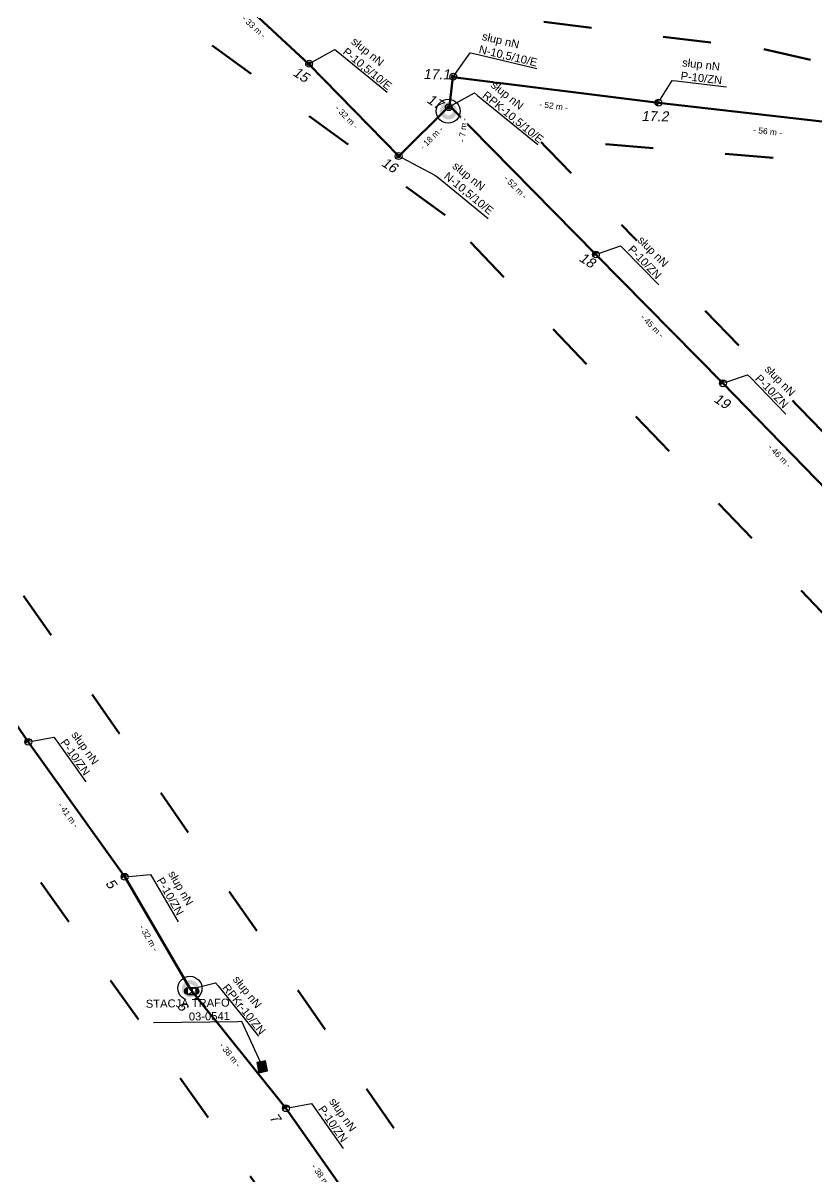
# Model space of a CAD drawing. Header units: metres. Extents: x 5772289 to 7530543, y 5762751 to 5793884.
# Drawn here: x 7525108.3 to 7525306.6, y 5787542.1 to 5787830.5 of the extents above; entities that cross this region are included whole.
import ezdxf
from ezdxf import colors
from ezdxf.entities.mleader import LeaderData, LeaderLine
from ezdxf.math import Vec2, Vec3

# ---------------------------------------------------------------- set-up
doc = ezdxf.new("R2010")
doc.units = ezdxf.units.M
doc.linetypes.add('GCAD_ISO03W100', pattern=[30, 12, -18])
for name, color, linetype, lineweight in [('!tele', 30, 'Continuous', 50), ('!trafo', 6, 'GCAD_ISO03W100', 50), ('00_Mufa', 3, 'Continuous', 30), ('_MM LINIA Sn', 40, 'Continuous', 30), ('_numery', 7, 'Continuous', 40)]:
    doc.layers.add(name, color=color, linetype=linetype, lineweight=lineweight)
doc.layers.add('_arkusze model', color=7, linetype='Continuous', lineweight=50, plot=False)
for name, color, linetype in [('_MM mufy', 3, 'Continuous'), ('_MM opisy', 7, 'Continuous'), ('_MM slupy', 5, 'Continuous'), ('_mm trafo', 3, 'Continuous'), ('DIM', 7, 'Continuous')]:
    doc.layers.add(name, color=color, linetype=linetype)
doc.styles.get("Standard").update_dxf_attribs({"font": 'arial.ttf'})
doc.dimstyles.new('opis linie', dxfattribs={"dimtxt": 1.5, "dimasz": 0.18, "dimexe": 0.18, "dimexo": 0.0625, "dimgap": 2.5, "dimtad": 4, "dimdec": 0, "dimzin": 0, "dimdsep": 46, "dimtxsty": 'Standard', "dimcen": 0.09, "dimse1": 1, "dimse2": 1, "dimsd1": 1, "dimsd2": 1, "dimclrt": 256, "dimadec": 0, "dimazin": 0, "dimtfac": 1, "dimtdec": 0, "dimtofl": 0, "dimtmove": 0, "dimatfit": 3, "dimfxl": 1, "dimtfill": 1, "dimtolj": 1, "dimtzin": 0, "dimarcsym": 0})

# ---------------------------------------------------------------- blocks, each defined once
blk = doc.blocks.new('trafo')
at = {"layer": '_mm trafo'}
h = blk.add_hatch(color=256, dxfattribs=at)
h.dxf.hatch_style = 1
h.paths.add_polyline_path([(-1.15, 1.02), (-0.52, -1.51), (1.64, -0.96), (1.01, 1.59)])
at = {"layer": '_MM LINIA Sn', "color": 2, "lineweight": 60}
for p, q in [((0.58, 0.02), (-0.43, 0.9)), ((-0.32, -0.23), (0.58, 0.02)), ((0.58, -0.92), (-0.32, -0.23)), ((0.55, -0.72), (0.41, -0.9)), ((0.41, -0.9), (0.58, -0.92)), ((0.58, -0.92), (0.55, -0.72))]:
    blk.add_line(p, q, dxfattribs=at)
at = {"layer": '_mm trafo', "flags": 128}
blk.add_lwpolyline([(-0.52, -1.52), (1.64, -0.96), (0.98, 1.58), (-1.17, 0.99), (-0.52, -1.52)], close=True, dxfattribs=at)
blk = doc.blocks.new('ZN')
at = {"layer": '_MM slupy', "transparency": 33554687}
h = blk.add_hatch(color=256, dxfattribs=at)
h.dxf.hatch_style = 1
h.paths.add_polyline_path([(0, -0.86), (0, 0.86, 1)])
at = {"layer": '_MM slupy'}
blk.add_circle((0, 0), 0.857, dxfattribs=at)
blk = doc.blocks.new('E')
at = {"layer": '_MM slupy'}
h = blk.add_hatch(color=256, dxfattribs=at)
h.dxf.hatch_style = 1
h.paths.add_polyline_path([(0.27, 0.37, 1), (-0.27, -0.37, 1)])
for radius in [0.857, 0.457]:
    blk.add_circle((0, 0), radius, dxfattribs=at)
blk = doc.blocks.new('R')
at = {"layer": '_MM slupy', "transparency": 33554687}
h = blk.add_hatch(color=256, dxfattribs=at)
h.dxf.hatch_style = 1
h.paths.add_polyline_path([(-0.93, -0.86), (-0.93, 0.86, 1)])
h = blk.add_hatch(color=256, dxfattribs=at)
h.dxf.hatch_style = 1
h.paths.add_polyline_path([(0.93, 0.86), (0.93, -0.86, 1)])
at = {"layer": '_MM slupy'}
for points in [[(-0.93, 0.86), (0.93, 0.86)], [(-0.93, -0.86), (0.93, -0.86)]]:
    blk.add_lwpolyline(points, dxfattribs=at)
for centre in [(-0.93, 0), (0.93, 0)]:
    blk.add_circle(centre, 0.857, dxfattribs=at)
blk = doc.blocks.new('*D3189')
at = {"layer": 'DIM', "insert": (7525218.19, 5787803.78), "char_height": 1.5, "attachment_point": 5, "rotation": 83.6492, "bg_fill": 3, "box_fill_scale": 1.1, "bg_fill_color": 9, "bg_fill_true_color": 13158600, "bg_fill_transparency": 0}
blk.add_mtext('\\A1;- 7 m -', dxfattribs=at)
blk = doc.blocks.new('*D3190')
at = {"layer": 'DIM', "insert": (7525240.84, 5787809.75), "char_height": 1.5, "attachment_point": 5, "rotation": 352.9557, "bg_fill": 3, "box_fill_scale": 1.1, "bg_fill_color": 9, "bg_fill_true_color": 13158600, "bg_fill_transparency": 0}
blk.add_mtext('\\A1;- 52 m -', dxfattribs=at)
blk = doc.blocks.new('*D3191')
at = {"layer": 'DIM', "insert": (7525294.31, 5787803.38), "char_height": 1.5, "attachment_point": 5, "rotation": 353.4407, "bg_fill": 3, "box_fill_scale": 1.1, "bg_fill_color": 9, "bg_fill_true_color": 13158600, "bg_fill_transparency": 0}
blk.add_mtext('\\A1;- 56 m -', dxfattribs=at)
blk = doc.blocks.new('*D3257')
at = {"layer": 'DIM', "insert": (7525297.31, 5787722.28), "char_height": 1.5, "attachment_point": 5, "rotation": 314.2307, "bg_fill": 3, "box_fill_scale": 1.1, "bg_fill_color": 9, "bg_fill_true_color": 13158600, "bg_fill_transparency": 0}
blk.add_mtext('\\A1;- 46 m -', dxfattribs=at)
blk = doc.blocks.new('*D3258')
at = {"layer": 'DIM', "insert": (7525265.48, 5787754.78), "char_height": 1.5, "attachment_point": 5, "rotation": 314.5975, "bg_fill": 3, "box_fill_scale": 1.1, "bg_fill_color": 9, "bg_fill_true_color": 13158600, "bg_fill_transparency": 0}
blk.add_mtext('\\A1;- 45 m -', dxfattribs=at)
blk = doc.blocks.new('*D3259')
at = {"layer": 'DIM', "insert": (7525231.33, 5787789.46), "char_height": 1.5, "attachment_point": 5, "rotation": 314.5122, "bg_fill": 3, "box_fill_scale": 1.1, "bg_fill_color": 9, "bg_fill_true_color": 13158600, "bg_fill_transparency": 0}
blk.add_mtext('\\A1;- 52 m -', dxfattribs=at)
blk = doc.blocks.new('*D3260')
at = {"layer": 'DIM', "insert": (7525210.29, 5787801.75), "char_height": 1.5, "attachment_point": 5, "rotation": 44.8524, "bg_fill": 3, "box_fill_scale": 1.1, "bg_fill_color": 9, "bg_fill_true_color": 13158600, "bg_fill_transparency": 0}
blk.add_mtext('\\A1;- 18 m -', dxfattribs=at)
blk = doc.blocks.new('*D3261')
at = {"layer": 'DIM', "insert": (7525189.15, 5787806.96), "char_height": 1.5, "attachment_point": 5, "rotation": 314.4303, "bg_fill": 3, "box_fill_scale": 1.1, "bg_fill_color": 9, "bg_fill_true_color": 13158600, "bg_fill_transparency": 0}
blk.add_mtext('\\A1;- 32 m -', dxfattribs=at)
blk = doc.blocks.new('*D3262')
at = {"layer": 'DIM', "insert": (7525165.97, 5787829.53), "char_height": 1.5, "attachment_point": 5, "rotation": 317.0596, "bg_fill": 3, "box_fill_scale": 1.1, "bg_fill_color": 9, "bg_fill_true_color": 13158600, "bg_fill_transparency": 0}
blk.add_mtext('\\A1;- 33 m -', dxfattribs=at)
blk = doc.blocks.new('*D3279')
at = {"layer": 'DIM', "insert": (7525182.93, 5787542.18), "char_height": 1.5, "attachment_point": 5, "rotation": 305.045, "bg_fill": 3, "box_fill_scale": 1.1, "bg_fill_color": 9, "bg_fill_true_color": 13158600, "bg_fill_transparency": 0}
blk.add_mtext('\\A1;- 38 m -', dxfattribs=at)
blk = doc.blocks.new('*D3280')
at = {"layer": 'DIM', "insert": (7525160.05, 5787572.64), "char_height": 1.5, "attachment_point": 5, "rotation": 308.7718, "bg_fill": 3, "box_fill_scale": 1.1, "bg_fill_color": 9, "bg_fill_true_color": 13158600, "bg_fill_transparency": 0}
blk.add_mtext('\\A1;- 38 m -', dxfattribs=at)
blk = doc.blocks.new('*D3281')
at = {"layer": 'DIM', "insert": (7525139.7, 5787601.85), "char_height": 1.5, "attachment_point": 5, "rotation": 300.2705, "bg_fill": 3, "box_fill_scale": 1.1, "bg_fill_color": 9, "bg_fill_true_color": 13158600, "bg_fill_transparency": 0}
blk.add_mtext('\\A1;- 32 m -', dxfattribs=at)
blk = doc.blocks.new('*D3282')
at = {"layer": 'DIM', "insert": (7525119.61, 5787632.54), "char_height": 1.5, "attachment_point": 5, "rotation": 305.5497, "bg_fill": 3, "box_fill_scale": 1.1, "bg_fill_color": 9, "bg_fill_true_color": 13158600, "bg_fill_transparency": 0}
blk.add_mtext('\\A1;- 41 m -', dxfattribs=at)
blk = doc.blocks.new('*D3283')
at = {"layer": 'DIM', "insert": (7525093.86, 5787669.35), "char_height": 1.5, "attachment_point": 5, "rotation": 304.4606, "bg_fill": 3, "box_fill_scale": 1.1, "bg_fill_color": 9, "bg_fill_true_color": 13158600, "bg_fill_transparency": 0}
blk.add_mtext('\\A1;- 48 m -', dxfattribs=at)
blk = doc.blocks.new('mufa')
at = {"layer": '_MM mufy'}
h = blk.add_hatch(color=256, dxfattribs=at)
h.dxf.hatch_style = 1
h.paths.add_polyline_path([(2.15, 0.12, 1), (-2.1, -0.05, 1)])
h.paths.add_polyline_path([(-1.1, -0.01, -1), (1.15, 0.08, -1)], flags=16)
h.paths.add_polyline_path([(-0.83, 0, -1), (0.88, 0.07, -1)], flags=0)
blk = doc.blocks.new('q')
at = {"layer": '_MM slupy'}
blk.add_blockref('ZN', (0, 0), dxfattribs=at)
at = {"layer": '_MM opisy'}
ml = blk.add_multileader_mtext('Standard', dxfattribs=at)
ml.set_content('\\pxql;słup nN\\PP-10/ZN', color=256)
ml.set_leader_properties()
ml.build(insert=Vec2(0, 0))
ml.multileader.update_dxf_attribs({"has_text_frame": 1, "text_left_attachment_type": 5, "text_right_attachment_type": 5, "dogleg_length": 1, "arrow_head_size": 1})
ctx = ml.context
ctx.base_point, ctx.char_height, ctx.arrow_head_size, ctx.landing_gap_size, ctx.plane_origin = Vec3(3.75, 5.9), 2, 1, 1, Vec3(1.72, -1.42)
ctx.left_attachment, ctx.right_attachment = 5, 5
notes = []
notes.append((ctx, [(0, (1, 1, 0), (2.75, 5.9), (1, 0), 1, [(0, [(0, 0), (2.75, 5.9)], 0, [])])]))
ctx.mtext.insert, ctx.mtext.flow_direction = Vec3(4.75, 11.7), 5
ctx.mtext.has_bg_fill, ctx.mtext.bg_color, ctx.mtext.bg_scale_factor, ctx.mtext.bg_transparency, ctx.mtext.use_window_bg_color = 1, -1023410175, 1, 0, 1
for ctx, leaders in notes:
    for number, flags, end, landing, length, lines in leaders:
        leader = LeaderData()
        leader.index, (leader.has_last_leader_line, leader.has_dogleg_vector, leader.attachment_direction) = number, flags
        leader.last_leader_point, leader.dogleg_vector, leader.dogleg_length = Vec3(end), Vec3(landing), length
        for number, points, colour, breaks in lines:
            line = LeaderLine()
            line.index, line.vertices, line.color, line.breaks = number, Vec3.list(points), colors.encode_raw_color(colour), breaks
            leader.lines.append(line)
        ctx.leaders.append(leader)

msp = doc.modelspace()

# ---------------------------------------------------------------- linework, layer by layer
at = {"layer": '!trafo'}
for points in [[(7524845.19, 5788091.56), (7524874.27, 5788123.01), (7525033.76, 5787996.85), (7525159.5, 5787886.73), (7525208.63, 5787834.42), (7525293.32, 5787823.94), (7525387.2, 5787802.84), (7525385.36, 5787789.66), (7525236.89, 5787801.52), (7525318.43, 5787717.74), (7525411.67, 5787704.24), (7525408.72, 5787674.71), (7525355.14, 5787681.46), (7525458.93, 5787574.71), (7525434.88, 5787549.39), (7525213.73, 5787782.44), (7525122.22, 5787849.16), (7525091.9, 5787890.82), (7525078.98, 5787913.5), (7524912.84, 5788041.88), (7524881.03, 5788001.67), (7524854, 5788015.02), (7524888.12, 5788059.85)], [(7525008.97, 5787761.4), (7525039.95, 5787785.88), (7525271.96, 5787452.16), (7525241.58, 5787434.86)]]:
    msp.add_lwpolyline(points, close=True, dxfattribs=at)
at = {"layer": '00_Mufa'}
for centre in [(7525214.51, 5787808.43), (7525149.99, 5787589.27)]:
    msp.add_circle(centre, 3, dxfattribs=at)

# ---------------------------------------------------------------- block references
at = {"layer": '_arkusze model', "rotation": 357.3066721443945}
msp.add_blockref('trafo', (7525167.8, 5787569.65), dxfattribs=at)

# ---------------------------------------------------------------- next in the draw order: block references
for p, rotation in [((7525267.03, 5787810.56), 353.4407106336882), ((7525251.4, 5787772.63), 314.5974937532833), ((7525283.14, 5787740.45), 314.2307261024046), ((7525109.6, 5787650.86), 305.549731568272), ((7525133.69, 5787617.14), 300.2705400030781), ((7525173.98, 5787559.32), 305.0450108674058)]:
    msp.add_blockref('q', p, dxfattribs=dict(rotation=rotation))

# ---------------------------------------------------------------- next in the draw order: leaders
at = {"layer": '_MM opisy'}
ml = msp.add_multileader_mtext('Standard', dxfattribs=at)
ml.set_content('\\pxql;słup nN\\PP-10,5/10/E', color=256)
ml.set_leader_properties()
ml.build(insert=Vec2(0, 0))
ml.multileader.update_dxf_attribs({"has_text_frame": 1, "text_left_attachment_type": 5, "text_right_attachment_type": 5, "dogleg_length": 1, "arrow_head_size": 1})
ctx = ml.context
ctx.base_point, ctx.char_height, ctx.arrow_head_size, ctx.landing_gap_size, ctx.plane_origin, ctx.plane_x_axis, ctx.plane_y_axis = Vec3(7525186.94, 5787823.24), 2, 1, 1, Vec3(7525180.19, 5787818.13), Vec3(0.774484, -0.632594), Vec3(0.632594, 0.774484)
ctx.left_attachment, ctx.right_attachment = 5, 5
notes = []
notes.append((ctx, [(0, (1, 1, 0), (7525186.16, 5787823.87), (0.774484, -0.632594), 1, [(0, [(7525179.76, 5787820.31)], 0, [])])]))
ctx.mtext.insert, ctx.mtext.text_direction, ctx.mtext.flow_direction = Vec3(7525191.36, 5787827.07), Vec3(0.774484, -0.632594), 5
ctx.mtext.has_bg_fill, ctx.mtext.bg_color, ctx.mtext.bg_scale_factor, ctx.mtext.bg_transparency, ctx.mtext.use_window_bg_color = 1, -1023410175, 1, 0, 1
ml = msp.add_multileader_mtext('Standard', dxfattribs=at)
ml.set_content('\\pxql;słup nN\\PN-10,5/10/E', color=256)
ml.set_leader_properties()
ml.build(insert=Vec2(0, 0))
ml.multileader.update_dxf_attribs({"has_text_frame": 1, "text_left_attachment_type": 5, "text_right_attachment_type": 5, "dogleg_length": 1, "arrow_head_size": 1})
ctx = ml.context
ctx.base_point, ctx.char_height, ctx.arrow_head_size, ctx.landing_gap_size, ctx.plane_origin, ctx.plane_x_axis, ctx.plane_y_axis = Vec3(7525211.96, 5787791.85), 2, 1, 1, Vec3(7525202.55, 5787795.04), Vec3(0.774484, -0.632594), Vec3(0.632594, 0.774484)
ctx.left_attachment, ctx.right_attachment = 5, 5
notes.append((ctx, [(0, (1, 1, 0), (7525211.19, 5787792.48), (0.774484, -0.632594), 1, [(0, [(7525202.12, 5787797.23)], 0, [])])]))
ctx.mtext.insert, ctx.mtext.text_direction, ctx.mtext.flow_direction = Vec3(7525216.63, 5787795.99), Vec3(0.774484, -0.632594), 5
ctx.mtext.has_bg_fill, ctx.mtext.bg_color, ctx.mtext.bg_scale_factor, ctx.mtext.bg_transparency, ctx.mtext.use_window_bg_color = 1, -1023410175, 1, 0, 1
at = {"layer": '_mm trafo', "color": 3}
ml = msp.add_multileader_mtext('Standard', dxfattribs=at)
ml.set_content('STACJA TRAFO\\P03-0541', color=3)
ml.set_leader_properties()
ml.build(insert=Vec2(0, 0))
ml.multileader.update_dxf_attribs({"has_text_frame": 1, "text_left_attachment_type": 5, "text_right_attachment_type": 5, "dogleg_length": 1, "arrow_head_size": 1.5})
ctx = ml.context
ctx.base_point, ctx.char_height, ctx.arrow_head_size, ctx.plane_origin, ctx.plane_x_axis, ctx.plane_y_axis = Vec3(7525137.28, 5787580.56), 2, 1.5, Vec3(7525171.94, 5787537.55), Vec3(0.999891, 0.014731), Vec3(-0.014731, 0.999891)
ctx.left_attachment, ctx.right_attachment, ctx.text_align_type, ctx.attachment_type = 5, 5, 2, 2
notes.append((ctx, [(0, (1, 1, 0), (7525162.98, 5787580.94), (-0.999891, -0.014731), 1, [(0, [(7525168.7, 5787568.36)], 0, [])])]))
ctx.mtext.insert, ctx.mtext.text_direction, ctx.mtext.rotation, ctx.mtext.alignment, ctx.mtext.flow_direction = Vec3(7525159.9, 5787586.71), Vec3(0.999891, 0.014731), 6.129723, 3, 5
ctx.mtext.has_bg_fill, ctx.mtext.bg_color, ctx.mtext.bg_scale_factor, ctx.mtext.bg_transparency, ctx.mtext.use_window_bg_color = 1, -1073741824, 1, 0, 1
for ctx, leaders in notes:
    for number, flags, end, landing, length, lines in leaders:
        leader = LeaderData()
        leader.index, (leader.has_last_leader_line, leader.has_dogleg_vector, leader.attachment_direction) = number, flags
        leader.last_leader_point, leader.dogleg_vector, leader.dogleg_length = Vec3(end), Vec3(landing), length
        for number, points, colour, breaks in lines:
            line = LeaderLine()
            line.index, line.vertices, line.color, line.breaks = number, Vec3.list(points), colors.encode_raw_color(colour), breaks
            leader.lines.append(line)
        ctx.leaders.append(leader)

# ---------------------------------------------------------------- next in the draw order: block references
at = {"rotation": 320.7582601659452}
for p in [(7525179.76, 5787820.31), (7525202.12, 5787797.23)]:
    msp.add_blockref('E', p, dxfattribs=at)

# ---------------------------------------------------------------- next in the draw order: leaders
at = {"layer": '_MM opisy'}
ml = msp.add_multileader_mtext('Standard', dxfattribs=at)
ml.set_content('\\pxql;słup nN\\PRPK-10,5/10/E', color=256)
ml.set_leader_properties()
ml.build(insert=Vec2(0, 0))
ml.multileader.update_dxf_attribs({"has_text_frame": 1, "text_left_attachment_type": 5, "text_right_attachment_type": 5, "dogleg_length": 1, "arrow_head_size": 1})
ctx = ml.context
ctx.base_point, ctx.char_height, ctx.arrow_head_size, ctx.landing_gap_size, ctx.plane_origin, ctx.plane_x_axis, ctx.plane_y_axis = Vec3(7525221.83, 5787812.36), 2, 1, 1, Vec3(7525215.08, 5787807.26), Vec3(0.774484, -0.632594), Vec3(0.632594, 0.774484)
ctx.left_attachment, ctx.right_attachment = 5, 5
notes = []
notes.append((ctx, [(0, (1, 1, 0), (7525221.05, 5787813), (0.774484, -0.632594), 1, [(0, [(7525214.65, 5787809.44)], 0, [])])]))
ctx.mtext.insert, ctx.mtext.text_direction, ctx.mtext.flow_direction = Vec3(7525226.25, 5787816.2), Vec3(0.774484, -0.632594), 5
ctx.mtext.has_bg_fill, ctx.mtext.bg_color, ctx.mtext.bg_scale_factor, ctx.mtext.bg_transparency, ctx.mtext.use_window_bg_color = 1, -1023410175, 1, 0, 1
ml = msp.add_multileader_mtext('Standard', dxfattribs=at)
ml.set_content('\\pxql;słup nN\\PRPKr-10/ZN', color=256)
ml.set_leader_properties()
ml.build(insert=Vec2(0, 0))
ml.multileader.update_dxf_attribs({"has_text_frame": 1, "text_left_attachment_type": 5, "text_right_attachment_type": 5, "dogleg_length": 1, "arrow_head_size": 1})
ctx = ml.context
ctx.base_point, ctx.char_height, ctx.arrow_head_size, ctx.landing_gap_size, ctx.plane_origin, ctx.plane_x_axis, ctx.plane_y_axis = Vec3(7525157.01, 5787589.87), 2, 1, 1, Vec3(7525150.02, 5787586.88), Vec3(0.62622, -0.779647), Vec3(0.779647, 0.62622)
ctx.left_attachment, ctx.right_attachment = 5, 5
notes.append((ctx, [(0, (1, 1, 0), (7525156.38, 5787590.65), (0.62622, -0.779647), 1, [(0, [(7525150.05, 5787589.1), (7525156.38, 5787590.65)], 0, [])])]))
ctx.mtext.insert, ctx.mtext.text_direction, ctx.mtext.flow_direction = Vec3(7525162.13, 5787592.7), Vec3(0.62622, -0.779647), 5
ctx.mtext.has_bg_fill, ctx.mtext.bg_color, ctx.mtext.bg_scale_factor, ctx.mtext.bg_transparency, ctx.mtext.use_window_bg_color = 1, -1023410175, 1, 0, 1
for ctx, leaders in notes:
    for number, flags, end, landing, length, lines in leaders:
        leader = LeaderData()
        leader.index, (leader.has_last_leader_line, leader.has_dogleg_vector, leader.attachment_direction) = number, flags
        leader.last_leader_point, leader.dogleg_vector, leader.dogleg_length = Vec3(end), Vec3(landing), length
        for number, points, colour, breaks in lines:
            line = LeaderLine()
            line.index, line.vertices, line.color, line.breaks = number, Vec3.list(points), colors.encode_raw_color(colour), breaks
            leader.lines.append(line)
        ctx.leaders.append(leader)

# ---------------------------------------------------------------- next in the draw order: linework, layer by layer
at = {"layer": '!tele'}
msp.add_lwpolyline([(7525028.68, 5787765.96), (7525054.09, 5787729.86), (7525082.26, 5787690.68), (7525109.6, 5787650.86), (7525133.69, 5787617.14), (7525150.05, 5787589.1), (7525173.98, 5787559.32), (7525196, 5787527.92), (7525208.85, 5787509.79), (7525222.15, 5787490.82), (7525248.59, 5787452.75)], dxfattribs=at)

# ---------------------------------------------------------------- next in the draw order: block references
at = {"rotation": 320.7582601659452}
msp.add_blockref('E', (7525214.65, 5787809.44), dxfattribs=at)
msp.add_blockref('R', (7525150.41, 5787588.58))

# ---------------------------------------------------------------- next in the draw order: leaders
at = {"layer": '_MM opisy'}
ml = msp.add_multileader_mtext('Standard', dxfattribs=at)
ml.set_content('\\pxql;słup nN\\PN-10,5/10/E', color=256)
ml.set_leader_properties()
ml.build(insert=Vec2(0, 0))
ml.multileader.update_dxf_attribs({"has_text_frame": 1, "text_left_attachment_type": 5, "text_right_attachment_type": 5, "dogleg_length": 1, "arrow_head_size": 1})
ctx = ml.context
ctx.base_point, ctx.char_height, ctx.arrow_head_size, ctx.landing_gap_size, ctx.plane_origin, ctx.plane_x_axis, ctx.plane_y_axis = Vec3(7525220.94, 5787822.83), 2, 1, 1, Vec3(7525217.1, 5787815.29), Vec3(0.972999, -0.230811), Vec3(0.230811, 0.972999)
ctx.left_attachment, ctx.right_attachment = 5, 5
notes = []
notes.append((ctx, [(0, (1, 1, 0), (7525219.97, 5787823.06), (0.972999, -0.230811), 1, [(0, [(7525215.76, 5787817.06)], 0, [])])]))
ctx.mtext.insert, ctx.mtext.text_direction, ctx.mtext.flow_direction = Vec3(7525223.25, 5787828.21), Vec3(0.972999, -0.230811), 5
ctx.mtext.has_bg_fill, ctx.mtext.bg_color, ctx.mtext.bg_scale_factor, ctx.mtext.bg_transparency, ctx.mtext.use_window_bg_color = 1, -1023410175, 1, 0, 1
for ctx, leaders in notes:
    for number, flags, end, landing, length, lines in leaders:
        leader = LeaderData()
        leader.index, (leader.has_last_leader_line, leader.has_dogleg_vector, leader.attachment_direction) = number, flags
        leader.last_leader_point, leader.dogleg_vector, leader.dogleg_length = Vec3(end), Vec3(landing), length
        for number, points, colour, breaks in lines:
            line = LeaderLine()
            line.index, line.vertices, line.color, line.breaks = number, Vec3.list(points), colors.encode_raw_color(colour), breaks
            leader.lines.append(line)
        ctx.leaders.append(leader)

# ---------------------------------------------------------------- next in the draw order: linework, layer by layer
at = {"layer": '!tele'}
for points in [[(7525113.44, 5787902.42), (7525112.16, 5787883.1), (7525132.67, 5787863.89), (7525155.68, 5787842.54), (7525179.69, 5787820.2), (7525202.2, 5787797.24), (7525214.84, 5787809.82), (7525251.4, 5787772.63), (7525283.14, 5787740.45), (7525315.1, 5787707.62), (7525349.16, 5787672.87), (7525368.11, 5787648.93), (7525390.79, 5787626.43), (7525407.46, 5787607.71), (7525437.86, 5787577.22)], [(7525214.84, 5787809.82), (7525215.63, 5787816.91), (7525267.03, 5787810.56), (7525322.51, 5787804.18), (7525377.79, 5787797.81)]]:
    msp.add_lwpolyline(points, dxfattribs=at)

# ---------------------------------------------------------------- next in the draw order: block references
at = {"rotation": 346.6551692719289}
msp.add_blockref('E', (7525215.76, 5787817.06), dxfattribs=at)

# ---------------------------------------------------------------- next in the draw order: dimensions: what is measured, and where the dimension line sits
at = {"layer": 'DIM'}
dim = msp.add_aligned_dim(p1=(7525196, 5787527.92), p2=(7525173.98, 5787559.32), distance=-0.75, dimstyle='opis linie', override={"dimpost": '- <> m -'}, dxfattribs=at)
dim.commit()
dim.dimension.update_dxf_attribs({"geometry": '*D3279', "text_midpoint": (7525182.93, 5787542.18)})

# ---------------------------------------------------------------- next in the draw order: texts
at = {"layer": '_numery', "oblique": 10}
msp.add_text('7', height=2.5, rotation=304.8293, dxfattribs=at).set_placement((7525169.73, 5787556.96))

# ---------------------------------------------------------------- next in the draw order: dimensions: what is measured, and where the dimension line sits
at = {"layer": 'DIM'}
for p1, p2, picture, middle in [((7525214.84, 5787809.82), (7525215.63, 5787816.91), '*D3189', (7525218.19, 5787803.78)), ((7525315.1, 5787707.62), (7525283.14, 5787740.45), '*D3257', (7525297.31, 5787722.28)), ((7525173.98, 5787559.32), (7525150.05, 5787589.1), '*D3280', (7525160.05, 5787572.64))]:
    dim = msp.add_aligned_dim(p1=p1, p2=p2, distance=-0.75, dimstyle='opis linie', override={"dimpost": '- <> m -'}, dxfattribs=at)
    dim.commit()
    dim.dimension.update_dxf_attribs({"geometry": picture, "text_midpoint": middle})

# ---------------------------------------------------------------- next in the draw order: texts
at = {"layer": '_numery', "oblique": 10}
for s, rotation, p in [('19', 327.0783, (7525280.65, 5787735.98)), ('6', 304.8293, (7525146.61, 5787584.91))]:
    msp.add_text(s, height=2.5, rotation=rotation, dxfattribs=at).set_placement(p)

# ---------------------------------------------------------------- next in the draw order: dimensions: what is measured, and where the dimension line sits
at = {"layer": 'DIM'}
for p1, p2, picture, middle in [((7525215.63, 5787816.91), (7525267.03, 5787810.56), '*D3190', (7525240.84, 5787809.75)), ((7525283.14, 5787740.45), (7525251.4, 5787772.63), '*D3258', (7525265.48, 5787754.78)), ((7525150.05, 5787589.1), (7525133.69, 5787617.14), '*D3281', (7525139.7, 5787601.85))]:
    dim = msp.add_aligned_dim(p1=p1, p2=p2, distance=-0.75, dimstyle='opis linie', override={"dimpost": '- <> m -'}, dxfattribs=at)
    dim.commit()
    dim.dimension.update_dxf_attribs({"geometry": picture, "text_midpoint": middle})

# ---------------------------------------------------------------- next in the draw order: block references
at = {"color": 5, "lineweight": 70}
msp.add_blockref('mufa', (7525150.09, 5787589.13), dxfattribs=at)

# ---------------------------------------------------------------- next in the draw order: texts
at = {"layer": '_numery', "oblique": 10}
msp.add_text('17.1', height=2.5, rotation=359.2741, dxfattribs=at).set_placement((7525208.25, 5787816.47))

# ---------------------------------------------------------------- next in the draw order: dimensions: what is measured, and where the dimension line sits
at = {"layer": 'DIM'}
for p1, p2, picture, middle in [((7525267.03, 5787810.56), (7525322.51, 5787804.18), '*D3191', (7525294.31, 5787803.38)), ((7525251.4, 5787772.63), (7525214.84, 5787809.82), '*D3259', (7525231.33, 5787789.46)), ((7525133.69, 5787617.14), (7525109.6, 5787650.86), '*D3282', (7525119.61, 5787632.54))]:
    dim = msp.add_aligned_dim(p1=p1, p2=p2, distance=-0.75, dimstyle='opis linie', override={"dimpost": '- <> m -'}, dxfattribs=at)
    dim.commit()
    dim.dimension.update_dxf_attribs({"geometry": picture, "text_midpoint": middle})

# ---------------------------------------------------------------- next in the draw order: texts
at = {"layer": '_numery', "oblique": 10}
for s, rotation, p in [('17.2', 359.2741, (7525262.75, 5787805.99)), ('18', 327.0783, (7525246.99, 5787771.19)), ('5', 304.8293, (7525128.76, 5787615.49))]:
    msp.add_text(s, height=2.5, rotation=rotation, dxfattribs=at).set_placement(p)

# ---------------------------------------------------------------- next in the draw order: dimensions: what is measured, and where the dimension line sits
at = {"layer": 'DIM'}
for p1, p2, picture, middle in [((7525214.84, 5787809.82), (7525202.2, 5787797.24), '*D3260', (7525210.29, 5787801.75)), ((7525109.6, 5787650.86), (7525082.26, 5787690.68), '*D3283', (7525093.86, 5787669.35))]:
    dim = msp.add_aligned_dim(p1=p1, p2=p2, distance=-0.75, dimstyle='opis linie', override={"dimpost": '- <> m -'}, dxfattribs=at)
    dim.commit()
    dim.dimension.update_dxf_attribs({"geometry": picture, "text_midpoint": middle})

# ---------------------------------------------------------------- next in the draw order: block references
at = {"color": 5, "lineweight": 70}
msp.add_blockref('mufa', (7525214.55, 5787808.46), dxfattribs=at)

# ---------------------------------------------------------------- next in the draw order: texts
at = {"layer": '_numery', "oblique": 10}
msp.add_text('17', height=2.5, rotation=327.0783, dxfattribs=at).set_placement((7525208.94, 5787810.79))

# ---------------------------------------------------------------- next in the draw order: dimensions: what is measured, and where the dimension line sits
at = {"layer": 'DIM'}
dim = msp.add_aligned_dim(p1=(7525202.2, 5787797.24), p2=(7525179.69, 5787820.2), distance=-0.75, dimstyle='opis linie', override={"dimpost": '- <> m -'}, dxfattribs=at)
dim.commit()
dim.dimension.update_dxf_attribs({"geometry": '*D3261', "text_midpoint": (7525189.15, 5787806.96)})

# ---------------------------------------------------------------- next in the draw order: texts
at = {"layer": '_numery', "oblique": 10}
msp.add_text('16', height=2.5, rotation=327.0783, dxfattribs=at).set_placement((7525197.6, 5787794.97))

# ---------------------------------------------------------------- next in the draw order: dimensions: what is measured, and where the dimension line sits
at = {"layer": 'DIM'}
dim = msp.add_aligned_dim(p1=(7525179.69, 5787820.2), p2=(7525155.68, 5787842.54), distance=-0.75, dimstyle='opis linie', override={"dimpost": '- <> m -'}, dxfattribs=at)
dim.commit()
dim.dimension.update_dxf_attribs({"geometry": '*D3262', "text_midpoint": (7525165.97, 5787829.53)})

# ---------------------------------------------------------------- next in the draw order: texts
at = {"layer": '_numery', "oblique": 10}
msp.add_text('15', height=2.5, rotation=327.0783, dxfattribs=at).set_placement((7525175.47, 5787817.56))

doc.saveas('drawing.dxf')
